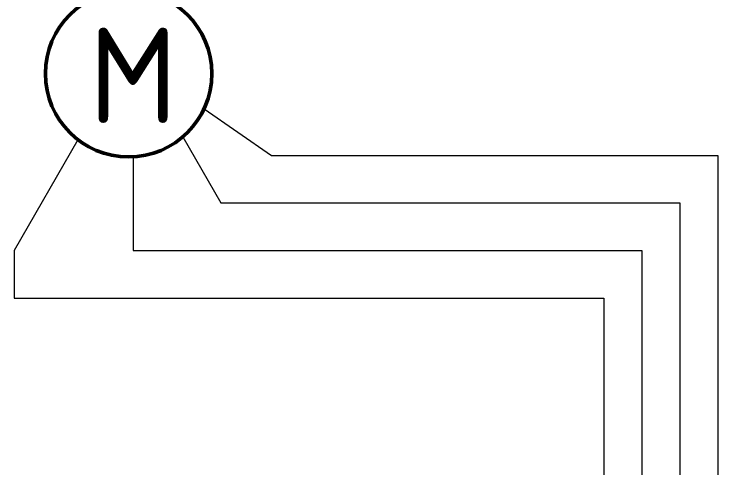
# Model space of a CAD drawing. Header units: millimetres. Extents: x 0 to 25230, y 0 to 17820.
# Drawn here: x 19479 to 21698, y 13163 to 14593 of the extents above; entities that cross this region are included whole.
import ezdxf

# ---------------------------------------------------------------- set-up
doc = ezdxf.new("R2010")
doc.units = ezdxf.units.MM
doc.header["$LTSCALE"] = 30
doc.layers.add('Обозначение (ГОСТ)', color=7, linetype='Continuous', lineweight=25)
doc.layers.add('Эскизная геометрия (ГОСТ)', color=7, linetype='Continuous', lineweight=50)
doc.styles.add('Обычный текст (ГОСТ)', font='GOST Common Italic.ttf')

msp = doc.modelspace()

# ---------------------------------------------------------------- linework, layer by layer
at = {"layer": 'Эскизная геометрия (ГОСТ)', "lineweight": 18}
for p, q in [((20077.8441, 14294.6807), (20290.9249, 14147.9895)), ((20010.7838, 14206.2397), (20131.0171, 13997.9895)), ((19680.2665, 14197.0737), (19478.7226, 13847.9895)), ((19854.0984, 14143.3631), (19854.0984, 13847.9895)), ((20290.9249, 14147.9895), (21698.2533, 14147.9895)), ((21698.2533, 14147.9895), (21698.2533, 12539.5362)), ((20131.0171, 13997.9895), (21578.2533, 13997.9895)), ((21578.2533, 13997.9895), (21578.2533, 12539.5362)), ((19478.7226, 13847.9895), (19478.7226, 13697.9895)), ((19854.0984, 13847.9895), (21458.2533, 13847.9895)), ((21458.2533, 13847.9895), (21458.2533, 12539.5362)), ((19478.7226, 13697.9895), (21338.2533, 13697.9895)), ((21338.2533, 13697.9895), (21338.2533, 12539.5362))]:
    msp.add_line(p, q, dxfattribs=at)
at = {"layer": 'Эскизная геометрия (ГОСТ)'}
msp.add_circle((19839.8728, 14405.4774), 262.5, dxfattribs=at)

# ---------------------------------------------------------------- texts
at = {"layer": 'Обозначение (ГОСТ)', "insert": (19713.2301, 14550.215), "char_height": 300, "attachment_point": 1, "style": 'Обычный текст (ГОСТ)'}
msp.add_mtext('\\fGOST Common|b0|i0;{\\H300.0000;М}', dxfattribs=at)

doc.saveas('drawing.dxf')
